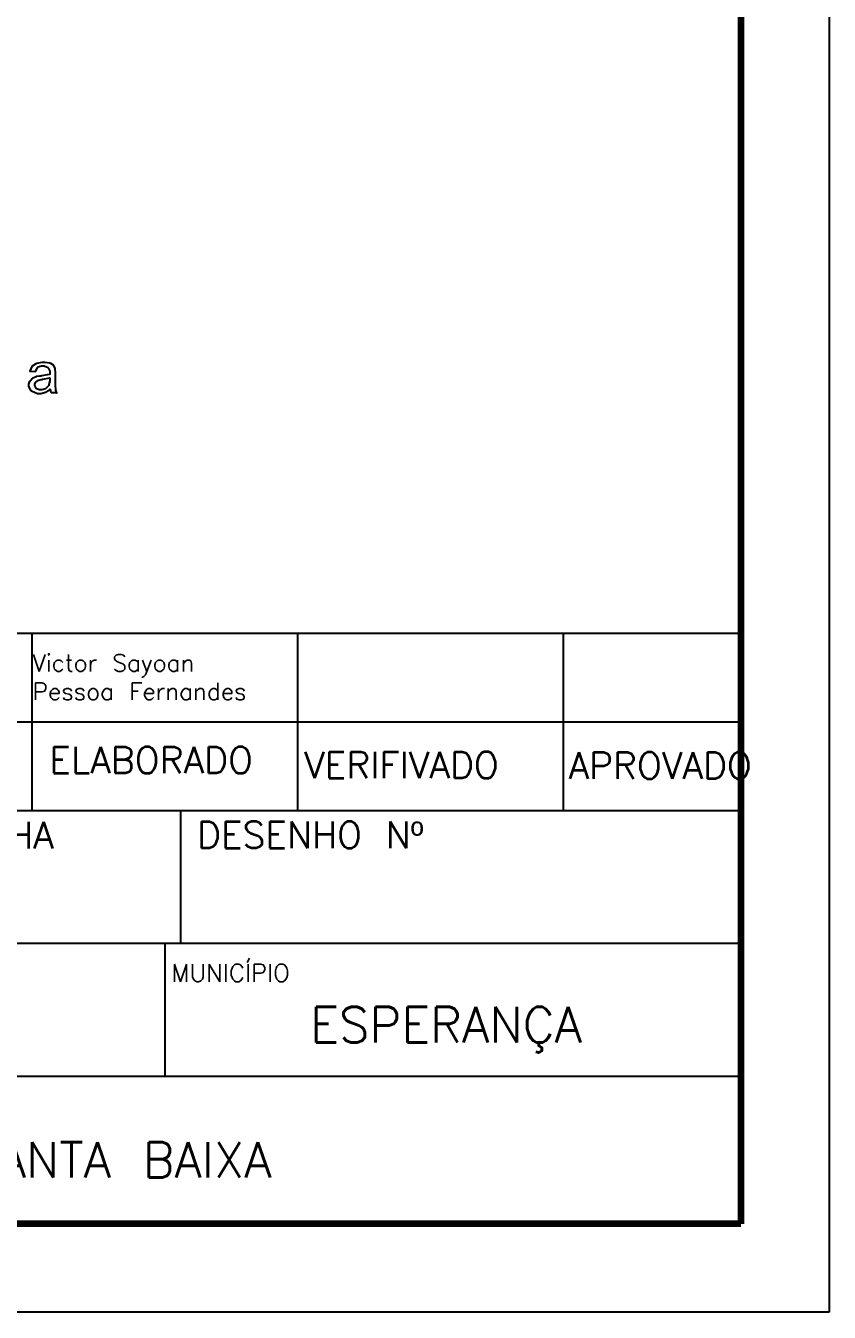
# Model space of a CAD drawing. Header units: metres. Extents: x -593 to 248, y 430 to 1024.
# Drawn here: x 157.6 to 248.3, y 429.6 to 574.9 of the extents above; entities that cross this region are included whole.
import ezdxf

# ---------------------------------------------------------------- set-up
doc = ezdxf.new("R2010")
doc.units = ezdxf.units.M
doc.header["$MEASUREMENT"] = 0
doc.layers.add('C00-00-00-BLACK', color=7, linetype='Continuous')
doc.styles.get("Standard").update_dxf_attribs({"font": 'txt.shx', "height": 1})

msp = doc.modelspace()

# ---------------------------------------------------------------- linework, layer by layer
for p, q in [((248.3, 1023.57), (248.3, 429.57)), ((63.3, 506.24), (238.3, 506.24)), ((158.3, 486.24), (158.3, 506.24)), ((188.3, 486.24), (188.3, 506.24)), ((218.3, 486.24), (218.3, 506.24)), ((63.3, 496.24), (238.3, 496.24)), ((63.3, 486.24), (238.3, 486.24)), ((175.09, 471.24), (175.09, 486.24)), ((103.3, 471.24), (238.3, 471.24)), ((173.3, 456.24), (173.3, 471.24)), ((103.3, 456.24), (238.3, 456.24)), ((248.3, 429.57), (-592.7, 429.57))]:
    msp.add_line(p, q)
at = {"lineweight": 100}
for p, q in [((238.3, 1013.57), (238.3, 439.57)), ((238.3, 439.57), (-572.7, 439.57))]:
    msp.add_line(p, q, dxfattribs=at)
at = {"layer": 'C00-00-00-BLACK'}
for points in [[(160.35, 533.81), (160.29, 533.76), (159.8, 533.44), (159.76, 533.42), (159.7, 533.4), (159.26, 533.3), (159.12, 533.3), (158.89, 533.3), (158.28, 533.54), (158.23, 533.59), (158.18, 533.64), (157.93, 534.11), (157.93, 534.27), (157.93, 534.39), (158.03, 534.71), (158.06, 534.74), (158.08, 534.77), (158.32, 535.06), (158.36, 535.08), (158.39, 535.1), (158.74, 535.24), (158.78, 535.25), (158.8, 535.26), (159.16, 535.33), (159.29, 535.33), (159.4, 535.35), (160.25, 535.52), (160.31, 535.54), (160.31, 535.58), (160.31, 535.68), (160.31, 535.71), (160.31, 535.83), (160.17, 536.16), (160.14, 536.18), (160.1, 536.21), (159.65, 536.39), (159.5, 536.39), (159.35, 536.39), (158.94, 536.29), (158.91, 536.26), (158.87, 536.23), (158.62, 535.81), (158.61, 535.76), (158.06, 535.8), (158.07, 535.86), (158.28, 536.36), (158.31, 536.39), (158.33, 536.43), (158.76, 536.71), (158.82, 536.73), (158.87, 536.75), (159.41, 536.86), (159.59, 536.86), (159.77, 536.86), (160.25, 536.78), (160.31, 536.77), (160.35, 536.75), (160.67, 536.54), (160.69, 536.52), (160.71, 536.49), (160.85, 536.14), (160.86, 536.1), (160.87, 536.08), (160.9, 535.71), (160.9, 535.58), (160.9, 534.82), (160.9, 534.66), (160.9, 534.16), (160.93, 533.84), (160.94, 533.81), (160.94, 533.7), (161.06, 533.41), (161.07, 533.38), (160.47, 533.38), (160.46, 533.41), (160.36, 533.76), (160.35, 533.81)], [(160.31, 535.08), (160.25, 535.06), (159.48, 534.89), (159.37, 534.87), (159.31, 534.86), (158.88, 534.75), (158.86, 534.74), (158.84, 534.73), (158.66, 534.59), (158.65, 534.57), (158.63, 534.55), (158.57, 534.37), (158.57, 534.31), (158.57, 534.21), (158.71, 533.92), (158.74, 533.89), (158.77, 533.87), (159.12, 533.76), (159.24, 533.76), (159.39, 533.76), (159.8, 533.87), (159.84, 533.89), (159.88, 533.92), (160.2, 534.27), (160.22, 534.31), (160.23, 534.35), (160.31, 534.74), (160.31, 534.87), (160.31, 535.08)]]:
    msp.add_lwpolyline(points, close=True, dxfattribs=at)

# ---------------------------------------------------------------- texts
at = {"linetype": 'ByBlock', "insert": (158.35, 503.86), "char_height": 1.9309, "attachment_point": 1}
msp.add_mtext_dynamic_manual_height_columns('Victor Sayoan \\PPessoa Fernandes', width=39.2127, gutter_width=9.65, heights=[0], dxfattribs=at)
at = {"attachment_point": 1}
for s, width, insert, char_height in [('ELABORADO', 24.9397, (160.22, 493.43), 3), ('VERIFIVADO', 26.1194, (189, 492.87), 3), ('APROVADO', 18.8803, (218.86, 492.8), 3), ('FOLHA', 11.6006, (148.25, 484.95), 3), ('DESENHO Nº', 40.4021, (176.9, 484.97), 3), ('MUNICÍPIO', 42.8911, (174.01, 468.89), 2), ('ESPERANÇA', 39.0475, (189.69, 464.04), 4), ('PLANTA BAIXA', 86.3686, (148, 448.77), 4)]:
    msp.add_mtext_dynamic_manual_height_columns(s, width=width, gutter_width=12.5, heights=[0], dxfattribs=dict(at, insert=insert, char_height=char_height))

doc.saveas('drawing.dxf')
